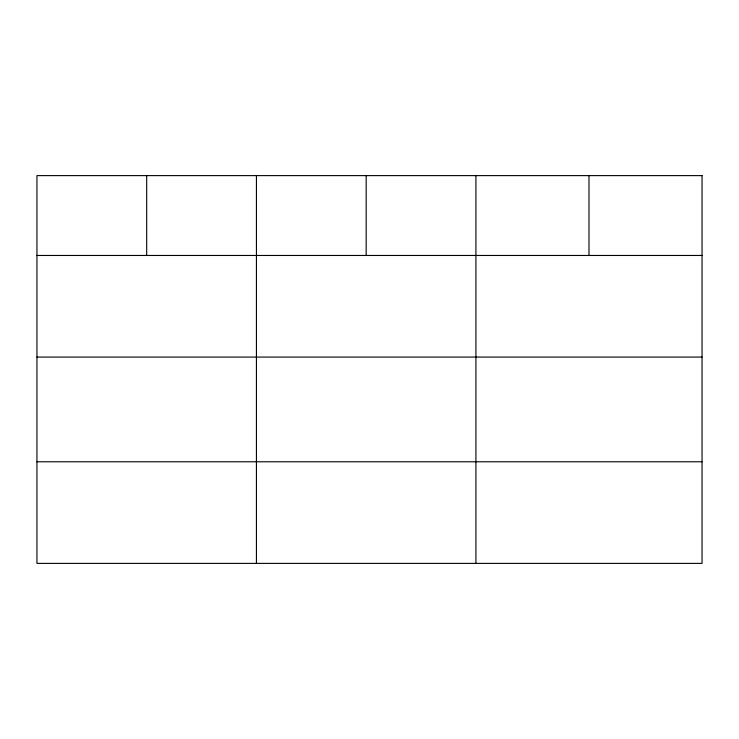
<?xml version="1.0" encoding="UTF-8"?>
<svg xmlns="http://www.w3.org/2000/svg" width="739" height="739" viewBox="0 0 739 739"><rect width="100%" height="100%" fill="white"/><g stroke="black" fill="none" stroke-linecap="round" stroke-linejoin="round"><path stroke-width="1.11" d="M36.95 255.463L702.05 255.463M36.95 357.076L702.05 357.076M36.95 461.773L702.05 461.773M588.983 175.614L588.983 255.463M475.916 175.614L475.916 563.386M366.174 175.614L366.174 255.463M256.433 175.614L256.433 563.386M146.691 175.614L146.691 255.463M702.05 175.614L36.95 175.614L36.95 563.386L702.05 563.386L702.05 175.614"/></g></svg>
